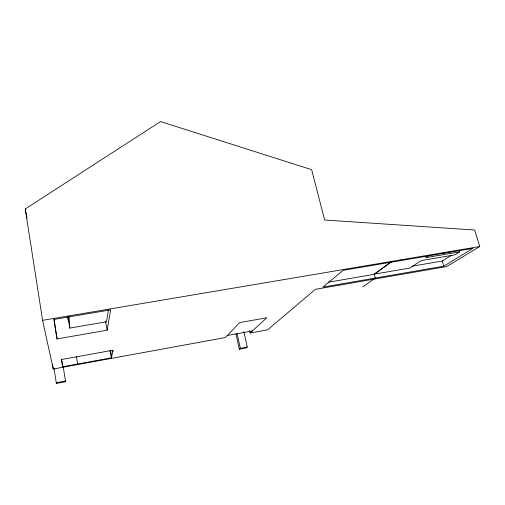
<?xml version="1.0" encoding="UTF-8"?>
<svg xmlns="http://www.w3.org/2000/svg" width="505" height="505" viewBox="0 0 505 505"><rect width="100%" height="100%" fill="white"/><g stroke="black" fill="none" stroke-linecap="round" stroke-linejoin="round"><path stroke-width="0.76" d="M108.423 309.843L106.498 321.773L69.759 328.105L67.866 316.603M107.129 330.188L110.658 309.862L54.098 319.425L57.021 338.943L107.129 330.188L105.551 321.249M111.321 357.868L113.183 350.18L61.66 359.491L62.658 366.756L111.321 357.868L109.951 350.11M250.126 333.01L266.81 317.746L239.692 322.607L225.318 337.548L53.24 369.022L42.59 320.334L25.25 208.982L160.552 121.553L311.673 169.693L324.627 220.016L474.668 230.015L479.75 246.528L446.71 266.552L315.448 289.308L267.612 329.809L250.126 333.01L249.615 330.724M235.942 333.811L239.307 349.22L240.336 348.324L247.286 347.023L243.902 331.734M247.286 347.023L246.219 347.926L239.307 349.22M362.76 286.979L375.284 278.04L374.243 274.164L391.318 261.716M391.362 261.874L374.281 274.316L328.149 282.251M399.436 260.807L400.755 259.867M429.433 255.158L425.696 257.657L459.449 251.938L458.988 250.404M411.998 266.223L442.266 261.034L451.129 255.467M459.449 251.938L454.715 254.886L421.145 260.599L410.06 268.01L374.243 274.164M443.775 266.185L472.844 248.397L343.173 270.32L322.947 287.099L443.775 266.185L442.266 261.034M56.396 383.447L65.593 381.723L65.499 381.004L56.238 382.733L56.396 383.447L53.94 368.057M227.294 335.497L252.418 330.914M42.59 320.334L479.75 246.528M440.587 253.51L442.115 253.251M443.649 252.992L445.183 252.734M446.717 252.475L448.251 252.216M449.785 251.957L451.319 251.698M452.852 251.439L454.386 251.181M237.148 333.767L240.336 348.324M25.25 208.982L26.443 215.155M26.746 216.695L27.043 218.236M112.514 350.388L112.773 351.865M110.5 350.123L111.637 356.562M76.413 356.644L77.631 364.023M67.683 317.039L68.409 321.439L68.232 318.838M63.258 366.99L65.593 381.723M61.44 359.118L62.658 366.756M53.808 318.788L57.021 338.943M52.514 364.376L53.24 369.022M69.059 316.648L69.759 328.105"/></g></svg>
